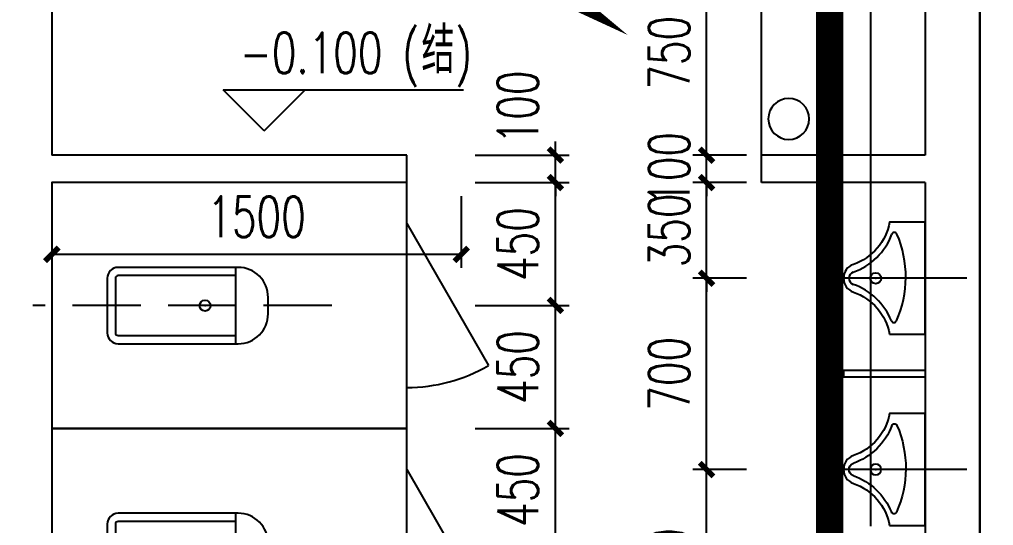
# Model space of a CAD drawing. Extents: x -222544 to -13848, y -31368 to 85559.
# Drawn here: x -24115 to -20546, y 32963 to 34814 of the extents above; entities that cross this region are included whole.
import ezdxf
from ezdxf.xclip import XClip

# ---------------------------------------------------------------- set-up
doc = ezdxf.new("R2010")
doc.units = 0
doc.header["$LTSCALE"] = 1000
doc.header["$MEASUREMENT"] = 0
doc.header["$XCLIPFRAME"] = 0
for name, pattern in [('10平面$0$CENTER', [2, 1.25, -0.25, 0.25, -0.25]), ('10平面$0$DASH', [0.35, 0.25, -0.1]), ('10平面$0$DOTE', [2.4200000000000004, 2, -0.2, 0.02, -0.2])]:
    doc.linetypes.add(name, pattern=pattern)
doc.layers.get('Defpoints').update_dxf_attribs({"color": 210})
for name, color, linetype in [('10平面$0$A-AXIS-DOTE', 14, '10平面$0$DOTE'), ('10平面$0$A-AXIS-DP', 126, 'Continuous'), ('10平面$0$A-AXIS-SYMB', 3, 'Continuous'), ('10平面$0$A-LIN-V', 9, 'Continuous'), ('10平面$0$A-WC', 223, 'Continuous'), ('10平面$0$A-WINDOW', 140, 'Continuous'), ('10平面$0$A-云线（根据审图意见修改）', 4, 'Continuous'), ('10平面$0$AS-WALL', 40, 'Continuous'), ('10平面$0$AS-结构边线层', 200, 'Continuous'), ('10平面$0$PUB_TEXT', 7, 'Continuous'), ('10平面$0$建-标高', 3, 'Continuous'), ('A-AXIS-DP', 126, 'Continuous'), ('A-WINDOW', 140, 'Continuous'), ('DIM_SYMB', 3, 'Continuous')]:
    doc.layers.add(name, color=color, linetype=linetype)
doc.layers.add('10平面$0$柱间支撑', color=6, linetype='10平面$0$CENTER', lineweight=0)
doc.styles.add('10平面$0$A-STANDARD', font='SIMPLEX', dxfattribs={"bigfont": 'GBCBIG'})
doc.styles.add('_TCH_DIM_T3', font='SIMPLEX', dxfattribs={"width": 0.7058823529411765, "bigfont": 'GBCBIG'})
doc.dimstyles.new('_TCH_ARCH&&50', dxfattribs={"dimtxt": 148.75, "dimasz": 50, "dimexe": 50, "dimexo": 50, "dimgap": 63.12500000000001, "dimtad": 1, "dimdec": 0, "dimzin": 0, "dimdsep": 46, "dimtxsty": '_TCH_DIM_T3', "dimblk": 'ARCHTICK', "dimcen": 0.09, "dimclrt": 7, "dimazin": 2, "dimtfac": 1, "dimtdec": 0, "dimtix": 1, "dimtmove": 2, "dimatfit": 3, "dimfxl": 0, "dimtolj": 1, "dimtzin": 0, "dimarcsym": 0})

# ---------------------------------------------------------------- blocks, each defined once
blk = doc.blocks.new('10平面$0$dote')
at = {"layer": '10平面$0$A-AXIS-DOTE'}
for p, q in [((81382.2003252689, -68993.86730922048), (81382.20032526884, 36662.32227753208)), ((76282.20032526902, -68993.86730922048), (76282.20032526978, 36606.41039195948))]:
    blk.add_line(p, q, dxfattribs=at)
blk = doc.blocks.new('10平面$0$厕卫')
at = {"layer": '10平面$0$A-AXIS-DOTE', "linetype": '10平面$0$DASH'}
blk.add_line((50, -823.114372253418), (50, 271.885627746582), dxfattribs=at)
at = {"layer": '10平面$0$A-WC'}
for p, q in [((149.7834396362305, -30), (-49.78343963623047, -30)), ((-59.78343963623047, -40), (-59.78343963623047, -469.6564288139343)), ((159.7834396362305, -469.6564288139343), (159.7834396362305, -40)), ((189.7834396362305, -469.6564288139343), (-89.78343963623047, -469.6564288139343)), ((350, -1097.23339176178), (-169.6152420043945, -1397.23339176178))]:
    blk.add_line(p, q, dxfattribs=at)
blk.add_lwpolyline([(-400, 202.7666082382202), (-400, -1097.23339176178), (500, -1097.23339176178), (500, 202.7666082382202)], close=True, dxfattribs=at)
blk.add_lwpolyline([(189.7834396362305, -40, 0.4142135623730951), (149.7834396362305, 0), (-49.78343963623047, 0, 0.4142135623730951), (-89.78343963623047, -40), (-89.78343963623047, -479.6564288139343, 0.4142135623730951), (20.21656036376953, -589.6564288139343), (79.78343963623047, -589.6564288139343, 0.4142135623730903), (189.7834396362305, -479.6564288139343)], format="xyb", close=True, dxfattribs=at)
blk.add_circle((50, -358.6146011352539), 20, dxfattribs=at)
for centre, radius, start, end in [((-49.78343963623047, -40), 10, 90, 180), ((149.7834396362305, -40), 10, 0, 90), ((350, -1097.23339176178), 599.9999999999995, 180, 209.9998831151044)]:
    blk.add_arc(centre, radius, start, end, dxfattribs=at)
for p in [(50, 0), (50, -358.6146011352539)]:
    blk.add_point(p, dxfattribs=at)
blk = doc.blocks.new('10平面$0$$lvtry$00000224')
at = {"color": 0}
for p, q in [((-362.5000001189765, -1.369509844441253e-06), (-362.5000001189765, -300.0000013695098)), ((-337.5000001189765, -1.369509845972061e-06), (-362.5000001189765, -1.369509844441253e-06)), ((-337.5000001189765, -1.369509845972061e-06), (-337.5000001189765, -300.0000013695098)), ((337.4999998810235, -1.369509844441253e-06), (337.4999998810235, -300.0000013695098)), ((362.4999998810235, -1.369509845972061e-06), (337.4999998810235, -1.369509844441253e-06)), ((362.4999998810235, -1.369509845972061e-06), (362.4999998810235, -300.0000013695098)), ((-337.5000001189765, -300.0000013695098), (-362.5000001189765, -300.0000013695098)), ((362.4999998810235, -300.0000013695098), (337.4999998810235, -300.0000013695098))]:
    blk.add_line(p, q, dxfattribs=at)
at = {"color": 0, "elevation": 1e-08}
blk.add_lwpolyline([(-205, -130.6921668672003), (-205, 0), (205, 0), (205, -130.6921668676659, 0.2680681872429386), (50.76696929242462, -263.4628327437676, -0.3177651244820785), (-5.727633833885193e-08, -299.6467267489061, -0.3177651238976431), (-50.76696929195896, -263.4628327442333, 0.2680681872434905)], format="xyb", close=True, dxfattribs=at)
at = {"color": 0}
blk.add_circle((0, -181.622158779297, 1e-08), 20, dxfattribs=at)
for centre, radius, start, end in [((-152.1659696591087, -115.0054347957484, 1e-08), 10, 114.1083874687021, 248.1393961379835), ((5.09339536074549, -466.4251228258945, 1e-08), 395.0016948295107, 66.66751465096227, 114.1083874687021), ((157.579544424545, -112.9081085743383, 1e-08), 10, 290.4941076083355, 66.66751465096227), ((-242.8073158459738, -340.9316236418672, 1e-08), 233.4306809856922, 19.26394190434416, 68.13939613798351), ((242.8073158459738, -340.9316236418672, 1e-08), 233.4306809856917, 110.4941076083355, 160.7360580956559), ((0.2095041857101023, -256, 1e-08), 23.99999999999859, 199.2639419043441, 269.499839251993), ((-0.2095041857101023, -256, 1e-08), 24.00000000000079, 270.500160748007, 340.7360580956558)]:
    blk.add_arc(centre, radius, start, end, dxfattribs=at)
blk.add_point((0, -181.622158779297, 1e-08), dxfattribs=at)
at = {"layer": '10平面$0$A-AXIS-DOTE'}
blk.add_lwpolyline([(-1.327134668827057e-07, 152.6724720913917), (-1.327134668827057e-07, -367.3275279086083)], dxfattribs=at)
blk = doc.blocks.new('10平面$0$小便器')
at = {"layer": '10平面$0$A-WC', "xscale": -1, "rotation": 89.99999999999999}
blk.add_blockref('10平面$0$$lvtry$00000224', (2044606.132980346, 1695653.609367371), dxfattribs=at)
blk = doc.blocks.new('10平面$0$45345')
at = {"layer": '10平面$0$A-WC'}
h = blk.add_hatch(dxfattribs=at)
h.set_pattern_fill('ANSI31', color=256, scale=10, angle=7.69694232914171e-13)
h.set_pattern_definition([(30.00000000072439, (40598742844.53468, 3385776346.450553), (-7.937500000173811, 13.74815328497761), [])])
edge = h.paths.add_edge_path()
edge.add_arc((40598742441.34776, 3385774511.717568), 50, 0, 360)
blk.add_circle((40598742441.34776, 3385774511.717568), 50, dxfattribs=at)
blk = doc.blocks.new('10平面$0$ert4e6546')
at = {"layer": '10平面$0$A-AXIS-DOTE'}
blk.add_lwpolyline([(2222.231308657676, -4362.886692044791), (1702.231308657676, -4362.886692044907)], dxfattribs=at)
at = {"layer": '10平面$0$A-AXIS-SYMB'}
blk.add_lwpolyline([(363.7503128051758, -3082.886688232422, 0, 0, 0), (979.5657808970427, -3472.886688232422, 0, 64.00000000000001, 0), (776.8067526002984, -3344.478057509405, 0, 0, 0)], format="xyseb", dxfattribs=at)
at = {"layer": '10平面$0$A-WC'}
for p, q in [((1469.585966636543, -3912.886690138839), (1469.560478822328, -2412.883340159431)), ((2069.558835196891, -4700.386692031054), (1769.558835196891, -4700.38669203117)), ((1769.558835196891, -4700.38669203117), (1769.558835196891, -4725.38669203117)), ((2069.558835196891, -4700.386692031054), (2069.558835196891, -4725.386692031054)), ((2069.558835196891, -4725.386692031054), (1769.558835196891, -4725.38669203117))]:
    blk.add_line(p, q, dxfattribs=at)
at = {"layer": '10平面$0$A-WC', "elevation": 1e-08}
blk.add_lwpolyline([(1938.866669699084, -4567.886691912077), (2069.558836566284, -4567.886691912077), (2069.558836566168, -4157.886691912077), (1938.866669698502, -4157.886691912077, -0.2680681872429386), (1806.096003822517, -4312.119722619769, 0.3177651244820785), (1769.912109817378, -4362.88669196947, 0.3177651238976431), (1806.096003822051, -4413.653661204153, -0.2680681872434905)], format="xyb", close=True, dxfattribs=at)
at = {"layer": '10平面$0$A-WC'}
blk.add_circle((1887.936677786987, -4362.886691912077, 1e-08), 20, dxfattribs=at)
for centre, radius, start, end in [((1728.627212924301, -4120.07937606622, 1e-08), 233.4306809856917, 289.2639419059183, 339.5058923830813), ((1956.650727991946, -4205.307147487532, 1e-08), 10, 23.33248534573547, 159.5058923830813), ((1603.13371374039, -4357.793296551448, 1e-08), 395.0016948295107, 335.8916125306167, 23.33248534573547), ((1813.558836566284, -4363.096196097904, 1e-08), 24.00000000000079, 109.2639419059183, 179.4998392519493), ((1813.558836566284, -4362.677187726484, 1e-08), 23.99999999999859, 180.5001607480507, 250.7360580940817), ((1728.627212924417, -4605.694007758168, 1e-08), 233.4306809856922, 21.86060386263739, 70.73605809408168), ((1954.553401770536, -4515.052661571186, 1e-08), 10, 201.8606038626374, 335.8916125306167)]:
    blk.add_arc(centre, radius, start, end, dxfattribs=at)
blk.add_point((1887.936677786987, -4362.886691912077, 1e-08), dxfattribs=at)
at = {"layer": '10平面$0$AS-WALL'}
for p, q in [((2269.565788269159, -2312.886690138606), (2269.565788269276, -3962.886692041531)), ((-1130.434211730724, -2412.886690139851), (-1130.434211730724, -3912.88669204149)), ((2069.565788269167, -2412.886690138645), (2069.565788269273, -3912.886692041564)), ((169.5657882678289, -3912.886692040949), (-1130.434211730724, -3912.88669204149)), ((169.5657882678705, -4012.886692040949), (169.5657882678289, -3912.886692040949)), ((2069.565788269273, -3912.886692041564), (1469.567178525713, -3912.886692041764)), ((1469.567178525746, -4012.886692041764), (1469.567178525713, -3912.886692041764)), ((2269.565788269276, -3962.886692041531), (2269.565788269396, -7112.886692045684)), ((169.5657882678705, -4012.886692040949), (-1130.434211730724, -4012.88669204149)), ((-1130.434211730724, -4012.88669204149), (-1130.434211730724, -6912.886692046964)), ((2069.565788269279, -4012.886692041564), (1469.567178525746, -4012.886692041764)), ((2069.565788269279, -4012.886692041564), (2069.565788269389, -6912.886692045759))]:
    blk.add_line(p, q, dxfattribs=at)
for name, p, rotation in [('10平面$0$厕卫', (-927.667603493901, -4512.886692039785), 90), ('10平面$0$小便器', (2046675.691816468, 1690590.722675994), 180), ('10平面$0$厕卫', (-927.6676034936681, -5412.886692039785), 90)]:
    blk.add_blockref(name, p, dxfattribs=dict(rotation=rotation))
at = {"layer": '10平面$0$A-LIN-V', "xscale": -1.5, "yscale": 1.5, "zscale": 1.5}
blk.add_blockref('10平面$0$45345', (60898115231.50041, -5078665547.58466), dxfattribs=at)
blk = doc.blocks.new('10平面$0$43243')
at = {"layer": '10平面$0$AS-结构边线层'}
blk.add_lwpolyline([(-144054.1845242528, 741419.9999940479), (-144054.1845242528, 832219.9999961813), (-156104.1845520669, 832219.9999961813), (-156104.1845522003, 831969.9999990681), (-158204.1845318402, 831970.0000000022), (-158204.1845318403, 832219.9999961787), (-163704.1845321014, 832219.9999635445), (-163704.1845321017, 831969.9999990659), (-165804.1845117399, 831970), (-165804.1845117399, 832219.9999635454), (-166544.1845118736, 832220.000014611), (-166544.1845118737, 832390.0000146695), (-179464.184521783, 832390.0000146122), (-179464.184521783, 832220.0000146122), (-180204.1845321032, 832220.0000000026), (-180204.1845321034, 831969.9999990648), (-182304.1845117416, 831969.999999999), (-182304.1845117416, 832220.0000000041), (-189244.1845318753, 832219.9999999901), (-189244.1845318761, 832389.9999999752), (-195964.1845319011, 832389.9999999603)], dxfattribs=at)
blk = doc.blocks.new('10平面$0$23124232432')
at = {"layer": '10平面$0$柱间支撑', "const_width": 100}
blk.add_lwpolyline([(-144604.184530828, 831620.0000035444), (-144604.184530828, 823020.0000035444)], dxfattribs=at)
blk = doc.blocks.new('10平面$0$2343243')
at = {"layer": '10平面$0$A-云线（根据审图意见修改）', "color": 1, "ltscale": 500}
blk.add_lwpolyline([(-265623.3168865332, 705106.6805161908), (-178050.5180093576, 972846.4241111586), (-230714.4911973404, 804819.9999973776)], dxfattribs=at)
blk = doc.blocks.new('10平面')
at = {"layer": '10平面$0$建-标高'}
for p, q in [((-146676.3848571777, 826010), (-146826.3848571777, 826160)), ((-146826.3848571777, 826160), (-145946.3848571777, 826160)), ((-146676.3848571777, 826010), (-146526.3848571777, 826160))]:
    blk.add_line(p, q, dxfattribs=at)
blk.add_blockref('10平面$0$ert4e6546', (-146323.7503128052, 829832.8866882324))
at = {"layer": '10平面$0$A-AXIS-DP'}
blk.add_blockref('10平面$0$2343243', (0, 0), dxfattribs=at)
at = {"layer": '10平面$0$A-WINDOW'}
blk.add_blockref('10平面$0$43243', (0, 0), dxfattribs=at)
at = {"layer": '10平面$0$AS-WALL'}
blk.add_blockref('10平面$0$dote', (-220736.3848571775, 804819.9999961853), dxfattribs=at)
at = {"layer": '10平面$0$柱间支撑'}
blk.add_blockref('10平面$0$23124232432', (0, 0), dxfattribs=at)
at = {"layer": '10平面$0$PUB_TEXT', "style": '10平面$0$A-STANDARD', "width": 0.7058823529411765}
for s, p in [('(', (-146170, 826220)), (')', (-145977.1276595745, 826220)), ('-0.100', (-146765, 826220))]:
    blk.add_text(s, height=148.75, dxfattribs=at).set_placement(p)
at = {"layer": '10平面$0$PUB_TEXT', "style": '10平面$0$A-STANDARD'}
blk.add_text('结', height=168.7943262411347, dxfattribs=at).set_placement((-146100, 826220))
blk = doc.blocks.new('_ArchTick')
at = {"color": 0, "linetype": 'ByBlock', "const_width": 0.4}
blk.add_lwpolyline([(-0.5, -0.5), (0.5, 0.5)], dxfattribs=at)
blk = doc.blocks.new('*D439')
at = {"layer": 'A-AXIS-DP', "color": 0, "lineweight": -2, "transparency": 16777216}
for p, q in [((-23996.05555975973, 34167.51543769089), (-23996.05555975973, 33905.01251283941)), ((-22496.05555975976, 34167.51543769089), (-22496.05555975976, 33905.01251283941)), ((-23996.05555975973, 33955.01251283941), (-22496.05555975976, 33955.01251283941))]:
    blk.add_line(p, q, dxfattribs=at)
at = {"layer": 'Defpoints', "color": 0, "transparency": 16777216}
for p in [(-23996.05555975973, 34217.51543769089), (-22496.05555975976, 34217.51543769089), (-22496.05555975976, 33955.01251283941)]:
    blk.add_point(p, dxfattribs=at)
at = {"layer": 'A-AXIS-DP', "color": 0, "lineweight": -2, "transparency": 16777216, "xscale": 50, "yscale": 50, "zscale": 50, "rotation": 180}
blk.add_blockref('_ArchTick', (-23996.05555975973, 33955.01251283941), dxfattribs=at)
at = {"layer": 'A-AXIS-DP', "color": 0, "lineweight": -2, "transparency": 16777216, "xscale": 50, "yscale": 50, "zscale": 50}
blk.add_blockref('_ArchTick', (-22496.05555975976, 33955.01251283941), dxfattribs=at)
at = {"layer": 'A-AXIS-DP', "color": 7, "transparency": 16777216, "insert": (-23246.05555975974, 34092.51251283941), "char_height": 148.75, "attachment_point": 5, "style": '_TCH_DIM_T3'}
blk.add_mtext('\\A1;1500', dxfattribs=at)
blk = doc.blocks.new('*D442')
at = {"layer": 'A-AXIS-DP', "color": 0, "lineweight": -2, "transparency": 16777216}
for p, q in [((-21451.5401274304, 33167.51543768484), (-21647.28505819223, 33167.51543768484)), ((-21597.28505819223, 32467.51543768392), (-21597.28505819223, 33167.51543768484)), ((-21451.54012743022, 32467.51543768392), (-21647.28505819223, 32467.51543768392))]:
    blk.add_line(p, q, dxfattribs=at)
at = {"layer": 'Defpoints', "color": 0, "transparency": 16777216}
for p in [(-21597.28505819223, 33167.51543768484), (-21401.5401274304, 33167.51543768484), (-21401.54012743022, 32467.51543768392)]:
    blk.add_point(p, dxfattribs=at)
at = {"layer": 'A-AXIS-DP', "color": 0, "lineweight": -2, "transparency": 16777216, "xscale": 50, "yscale": 50, "zscale": 50}
for p, rotation in [((-21597.28505819223, 33167.51543768484), 90), ((-21597.28505819223, 32467.51543768392), 270)]:
    blk.add_blockref('_ArchTick', p, dxfattribs=dict(at, rotation=rotation))
at = {"layer": 'A-AXIS-DP', "color": 7, "transparency": 16777216, "insert": (-21734.78505819221, 32817.51543768438), "char_height": 148.75, "attachment_point": 5, "rotation": 90, "style": '_TCH_DIM_T3'}
blk.add_mtext('\\A1;700', dxfattribs=at)
blk = doc.blocks.new('*D443')
at = {"layer": 'A-AXIS-DP', "color": 0, "lineweight": -2, "transparency": 16777216}
for p, q in [((-21451.54012743058, 33867.51543768578), (-21647.28505819241, 33867.51543768578)), ((-21597.28505819241, 33167.51543768484), (-21597.28505819241, 33867.51543768578)), ((-21451.5401274304, 33167.51543768484), (-21647.28505819241, 33167.51543768484))]:
    blk.add_line(p, q, dxfattribs=at)
at = {"layer": 'Defpoints', "color": 0, "transparency": 16777216}
for p in [(-21597.28505819241, 33867.51543768578), (-21401.54012743058, 33867.51543768578), (-21401.5401274304, 33167.51543768484)]:
    blk.add_point(p, dxfattribs=at)
at = {"layer": 'A-AXIS-DP', "color": 0, "lineweight": -2, "transparency": 16777216, "xscale": 50, "yscale": 50, "zscale": 50}
for p, rotation in [((-21597.28505819241, 33867.51543768578), 90), ((-21597.28505819241, 33167.51543768484), 270)]:
    blk.add_blockref('_ArchTick', p, dxfattribs=dict(at, rotation=rotation))
at = {"layer": 'A-AXIS-DP', "color": 7, "transparency": 16777216, "insert": (-21734.7850581924, 33517.51543768532), "char_height": 148.75, "attachment_point": 5, "rotation": 90, "style": '_TCH_DIM_T3'}
blk.add_mtext('\\A1;700', dxfattribs=at)
blk = doc.blocks.new('*D444')
at = {"layer": 'A-AXIS-DP', "color": 0, "lineweight": -2, "transparency": 16777216}
for p, q in [((-21597.28505819254, 34217.51543768901), (-21597.28505819254, 34267.51543768901)), ((-21451.54012743067, 34217.51543768901), (-21647.28505819254, 34217.51543768901)), ((-21597.28505819254, 33867.51543768578), (-21597.28505819254, 34217.51543768901)), ((-21451.54012743058, 33867.51543768578), (-21647.28505819254, 33867.51543768578)), ((-21597.28505819254, 33867.51543768578), (-21597.28505819254, 33817.51543768578))]:
    blk.add_line(p, q, dxfattribs=at)
at = {"layer": 'Defpoints', "color": 0, "transparency": 16777216}
for p in [(-21597.28505819254, 34217.51543768901), (-21401.54012743067, 34217.51543768901), (-21401.54012743058, 33867.51543768578)]:
    blk.add_point(p, dxfattribs=at)
at = {"layer": 'A-AXIS-DP', "color": 0, "lineweight": -2, "transparency": 16777216, "xscale": 50, "yscale": 50, "zscale": 50}
for p, rotation in [((-21597.28505819254, 34217.51543768901), 270), ((-21597.28505819254, 33867.51543768578), 90)]:
    blk.add_blockref('_ArchTick', p, dxfattribs=dict(at, rotation=rotation))
at = {"layer": 'A-AXIS-DP', "color": 7, "transparency": 16777216, "insert": (-21734.78505819253, 34042.5154376874), "char_height": 148.75, "attachment_point": 5, "rotation": 90, "style": '_TCH_DIM_T3'}
blk.add_mtext('\\A1;350', dxfattribs=at)
blk = doc.blocks.new('*D445')
at = {"layer": 'A-AXIS-DP', "color": 0, "lineweight": -2, "transparency": 16777216}
for p, q in [((-21597.28505819261, 34317.51543768901), (-21597.28505819261, 34367.51543768901)), ((-21451.5401274307, 34317.51543768901), (-21647.28505819261, 34317.51543768901)), ((-21597.28505819261, 34217.51543768901), (-21597.28505819261, 34317.51543768901)), ((-21451.54012743067, 34217.51543768901), (-21647.28505819261, 34217.51543768901)), ((-21597.28505819261, 34217.51543768901), (-21597.28505819261, 34167.51543768901))]:
    blk.add_line(p, q, dxfattribs=at)
at = {"layer": 'Defpoints', "color": 0, "transparency": 16777216}
for p in [(-21597.28505819261, 34317.51543768901), (-21401.5401274307, 34317.51543768901), (-21401.54012743067, 34217.51543768901)]:
    blk.add_point(p, dxfattribs=at)
at = {"layer": 'A-AXIS-DP', "color": 0, "lineweight": -2, "transparency": 16777216, "xscale": 50, "yscale": 50, "zscale": 50}
for p, rotation in [((-21597.28505819261, 34317.51543768901), 270), ((-21597.28505819261, 34217.51543768901), 90)]:
    blk.add_blockref('_ArchTick', p, dxfattribs=dict(at, rotation=rotation))
at = {"layer": 'A-AXIS-DP', "color": 7, "transparency": 16777216, "insert": (-21734.78505819259, 34267.51543768901), "char_height": 148.75, "attachment_point": 5, "rotation": 90, "style": '_TCH_DIM_T3'}
blk.add_mtext('\\A1;100', dxfattribs=at)
blk = doc.blocks.new('*D446')
at = {"layer": 'A-AXIS-DP', "color": 0, "lineweight": -2, "transparency": 16777216}
for p, q in [((-21451.54012743089, 35067.51711458155), (-21647.28505819272, 35067.51711458155)), ((-21597.28505819272, 34317.51543768901), (-21597.28505819272, 35067.51711458155)), ((-21451.5401274307, 34317.51543768901), (-21647.28505819272, 34317.51543768901))]:
    blk.add_line(p, q, dxfattribs=at)
at = {"layer": 'Defpoints', "color": 0, "transparency": 16777216}
for p in [(-21597.28505819272, 35067.51711458155), (-21401.54012743089, 35067.51711458155), (-21401.5401274307, 34317.51543768901)]:
    blk.add_point(p, dxfattribs=at)
at = {"layer": 'A-AXIS-DP', "color": 0, "lineweight": -2, "transparency": 16777216, "xscale": 50, "yscale": 50, "zscale": 50}
for p, rotation in [((-21597.28505819272, 35067.51711458155), 90), ((-21597.28505819272, 34317.51543768901), 270)]:
    blk.add_blockref('_ArchTick', p, dxfattribs=dict(at, rotation=rotation))
at = {"layer": 'A-AXIS-DP', "color": 7, "transparency": 16777216, "insert": (-21734.78505819271, 34692.51627613528), "char_height": 148.75, "attachment_point": 5, "rotation": 90, "style": '_TCH_DIM_T3'}
blk.add_mtext('\\A1;750', dxfattribs=at)
blk = doc.blocks.new('*D452')
at = {"layer": 'A-AXIS-DP', "color": 0, "lineweight": -2, "transparency": 16777216}
for p, q in [((-22445.14945508017, 33317.51543768974), (-22101.10879072318, 33317.51543768974)), ((-22151.10879072318, 32867.51543768974), (-22151.10879072318, 33317.51543768974)), ((-22445.14945508017, 32867.51543768974), (-22101.10879072318, 32867.51543768974))]:
    blk.add_line(p, q, dxfattribs=at)
at = {"layer": 'Defpoints', "color": 0, "transparency": 16777216}
for p in [(-22495.14945508017, 33317.51543768974), (-22151.10879072318, 33317.51543768974), (-22495.14945508017, 32867.51543768974)]:
    blk.add_point(p, dxfattribs=at)
at = {"layer": 'A-AXIS-DP', "color": 0, "lineweight": -2, "transparency": 16777216, "xscale": 50, "yscale": 50, "zscale": 50}
for p, rotation in [((-22151.10879072318, 33317.51543768974), 90), ((-22151.10879072318, 32867.51543768974), 270)]:
    blk.add_blockref('_ArchTick', p, dxfattribs=dict(at, rotation=rotation))
at = {"layer": 'A-AXIS-DP', "color": 7, "transparency": 16777216, "insert": (-22288.60879072317, 33092.51543768974), "char_height": 148.75, "attachment_point": 5, "rotation": 90, "style": '_TCH_DIM_T3'}
blk.add_mtext('\\A1;450', dxfattribs=at)
blk = doc.blocks.new('*D453')
at = {"layer": 'A-AXIS-DP', "color": 0, "lineweight": -2, "transparency": 16777216}
for p, q in [((-22445.14945508017, 33767.51543768974), (-22101.10879072318, 33767.51543768974)), ((-22151.10879072318, 33317.51543768974), (-22151.10879072318, 33767.51543768974)), ((-22445.14945508017, 33317.51543768974), (-22101.10879072318, 33317.51543768974))]:
    blk.add_line(p, q, dxfattribs=at)
at = {"layer": 'Defpoints', "color": 0, "transparency": 16777216}
for p in [(-22495.14945508017, 33767.51543768974), (-22151.10879072318, 33767.51543768974), (-22495.14945508017, 33317.51543768974)]:
    blk.add_point(p, dxfattribs=at)
at = {"layer": 'A-AXIS-DP', "color": 0, "lineweight": -2, "transparency": 16777216, "xscale": 50, "yscale": 50, "zscale": 50}
for p, rotation in [((-22151.10879072318, 33767.51543768974), 90), ((-22151.10879072318, 33317.51543768974), 270)]:
    blk.add_blockref('_ArchTick', p, dxfattribs=dict(at, rotation=rotation))
at = {"layer": 'A-AXIS-DP', "color": 7, "transparency": 16777216, "insert": (-22288.60879072317, 33542.51543768974), "char_height": 148.75, "attachment_point": 5, "rotation": 90, "style": '_TCH_DIM_T3'}
blk.add_mtext('\\A1;450', dxfattribs=at)
blk = doc.blocks.new('*D454')
at = {"layer": 'A-AXIS-DP', "color": 0, "lineweight": -2, "transparency": 16777216}
for p, q in [((-22445.14945508017, 34217.51543768974), (-22101.10879072318, 34217.51543768974)), ((-22151.10879072318, 33767.51543768974), (-22151.10879072318, 34217.51543768974)), ((-22445.14945508017, 33767.51543768974), (-22101.10879072318, 33767.51543768974))]:
    blk.add_line(p, q, dxfattribs=at)
at = {"layer": 'Defpoints', "color": 0, "transparency": 16777216}
for p in [(-22495.14945508017, 34217.51543768974), (-22151.10879072318, 34217.51543768974), (-22495.14945508017, 33767.51543768974)]:
    blk.add_point(p, dxfattribs=at)
at = {"layer": 'A-AXIS-DP', "color": 0, "lineweight": -2, "transparency": 16777216, "xscale": 50, "yscale": 50, "zscale": 50}
for p, rotation in [((-22151.10879072318, 34217.51543768974), 90), ((-22151.10879072318, 33767.51543768974), 270)]:
    blk.add_blockref('_ArchTick', p, dxfattribs=dict(at, rotation=rotation))
at = {"layer": 'A-AXIS-DP', "color": 7, "transparency": 16777216, "insert": (-22288.60879072317, 33992.51543768974), "char_height": 148.75, "attachment_point": 5, "rotation": 90, "style": '_TCH_DIM_T3'}
blk.add_mtext('\\A1;450', dxfattribs=at)
blk = doc.blocks.new('*D455')
at = {"layer": 'A-AXIS-DP', "color": 0, "lineweight": -2, "transparency": 16777216}
for p, q in [((-22151.10879072318, 34317.69566783473), (-22151.10879072318, 34367.69566783473)), ((-22445.14945508017, 34317.69566783473), (-22101.10879072318, 34317.69566783473)), ((-22151.10879072318, 34217.51543768974), (-22151.10879072318, 34317.69566783473)), ((-22445.14945508017, 34217.51543768974), (-22101.10879072318, 34217.51543768974)), ((-22151.10879072318, 34217.51543768974), (-22151.10879072318, 34167.51543768974))]:
    blk.add_line(p, q, dxfattribs=at)
at = {"layer": 'Defpoints', "color": 0, "transparency": 16777216}
for p in [(-22495.14945508017, 34317.69566783473), (-22151.10879072318, 34317.69566783473), (-22495.14945508017, 34217.51543768974)]:
    blk.add_point(p, dxfattribs=at)
at = {"layer": 'A-AXIS-DP', "color": 0, "lineweight": -2, "transparency": 16777216, "xscale": 50, "yscale": 50, "zscale": 50}
for p, rotation in [((-22151.10879072318, 34317.69566783473), 270), ((-22151.10879072318, 34217.51543768974), 90)]:
    blk.add_blockref('_ArchTick', p, dxfattribs=dict(at, rotation=rotation))
at = {"layer": 'A-AXIS-DP', "color": 7, "transparency": 16777216, "insert": (-22288.60879072317, 34492.69566783472), "char_height": 148.75, "attachment_point": 5, "rotation": 90, "style": '_TCH_DIM_T3'}
blk.add_mtext('\\A1;100', dxfattribs=at)

msp = doc.modelspace()

# ---------------------------------------------------------------- block references
at = {"layer": 'A-WINDOW'}
ref = msp.add_blockref('10平面', (118502.5876093262, -737534.9076684315), dxfattribs=at)
XClip(ref).set_block_clipping_path([(-144036.23408960618, 782592.1469346532), (-138332.58760932618, 791797.4927875935)])
ref = msp.add_blockref('10平面', (123458.1289647776, -791602.4845585017), dxfattribs=at)
XClip(ref).set_block_clipping_path([(-149069.49477126857, 822142.4845585017), (-143135.48325398978, 832892.364749553)])
at = {"layer": 'DIM_SYMB'}
ref = msp.add_blockref('10平面', (199076.4787006727, -794617.2831066152), dxfattribs=at)
XClip(ref).set_block_clipping_path([(-232392.0561316109, 827085.1265105864), (-225852.3232791438, 833011.0461944257)])

# ---------------------------------------------------------------- next in the draw order: dimensions: what is measured, and where the dimension line sits
at = {"layer": 'A-AXIS-DP'}
for p1, p2, distance, picture, middle in [((-21401.54012743069, 34317.51543768899), (-21401.54012743089, 35067.51711458154), 195.7449307618299, '*D446', (-21734.78505819271, 34692.51627613528)), ((-21401.54012743066, 34217.515437689), (-21401.54012743069, 34317.515437689), 195.74493076192084, '*D445', (-21734.78505819259, 34267.51543768901)), ((-21401.54012743057, 33867.51543768577), (-21401.54012743066, 34217.51543768899), 195.7449307618808, '*D444', (-21734.78505819253, 34042.5154376874)), ((-22495.14945508017, 33767.51543768973), (-22495.14945508017, 34217.51543768973), -344.0406643569877, '*D454', (-22288.60879072317, 33992.51543768974)), ((-23996.05555975973, 34217.51543769089), (-22496.05555975976, 34217.51543769089), -262.50292485148384, '*D439', (-23246.05555975974, 34092.51251283941)), ((-21401.54012743039, 33167.51543768483), (-21401.54012743057, 33867.51543768577), 195.7449307618408, '*D443', (-21734.7850581924, 33517.51543768532)), ((-22495.14945508017, 33317.51543768973), (-22495.14945508017, 33767.51543768973), -344.0406643569877, '*D453', (-22288.60879072317, 33542.51543768974)), ((-22495.14945508017, 32867.51543768973), (-22495.14945508017, 33317.51543768973), -344.0406643569877, '*D452', (-22288.60879072317, 33092.51543768974)), ((-21401.54012743021, 32467.51543768391), (-21401.54012743039, 33167.51543768483), 195.74493076183714, '*D442', (-21734.78505819221, 32817.51543768438))]:
    dim = msp.add_aligned_dim(p1=p1, p2=p2, distance=distance, dimstyle='_TCH_ARCH&&50', dxfattribs=at)
    dim.commit()
    dim.dimension.update_dxf_attribs({"geometry": picture, "text_midpoint": middle})
dim = msp.add_linear_dim(base=(-22151.10879072318, 34317.69566783473), p1=(-22495.14945508017, 34217.51543768973), p2=(-22495.14945508017, 34317.69566783472), angle=90, dimstyle='_TCH_ARCH&&50', dxfattribs=at)
dim.commit()
dim.dimension.update_dxf_attribs({"geometry": '*D455', "text_midpoint": (-22288.60879072317, 34492.69566783472), "dimtype": 129})

doc.saveas('drawing.dxf')
